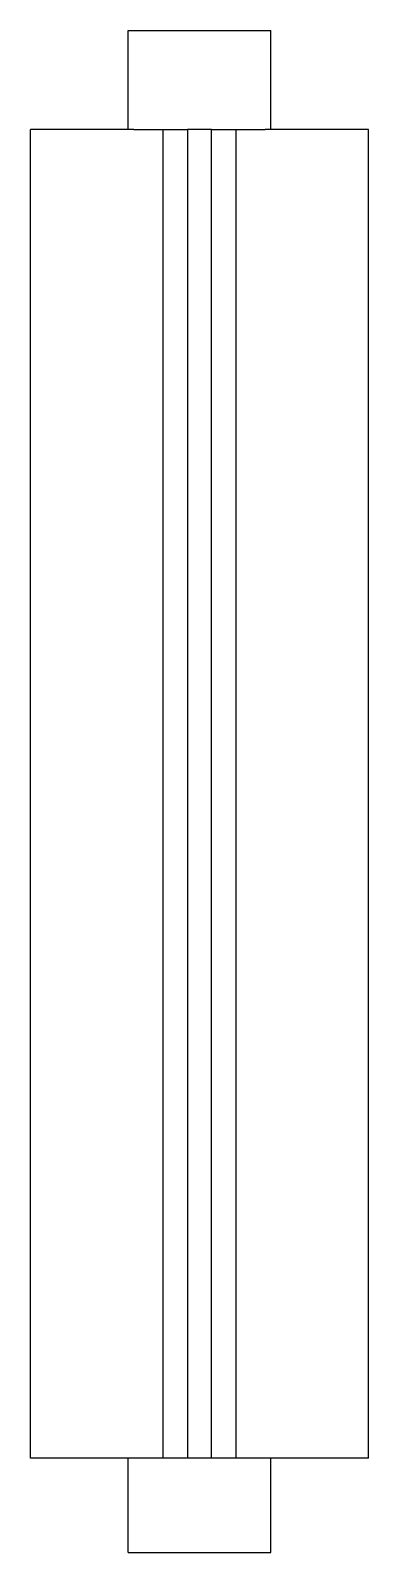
# Model space of a CAD drawing. Header units: metres. Extents: x 0 to 14, y -63 to 0.
import ezdxf

# ---------------------------------------------------------------- set-up
doc = ezdxf.new("R2010")
doc.units = ezdxf.units.M

msp = doc.modelspace()

# ---------------------------------------------------------------- linework, layer by layer
for points in [[(4.05, 0), (4.055, 0), (4.06, 0), (4.066, 0), (4.075, 0), (4.091, 0), (4.106, 0), (4.122, 0), (4.146, 0), (4.172, 0), (4.197, 0), (4.226, 0), (4.261, 0), (4.297, 0), (4.332, 0), (4.374, 0), (4.419, 0), (4.464, 0), (4.51, 0), (4.563, 0), (4.617, 0), (4.671, 0), (4.729, 0), (4.791, 0), (4.852, 0), (4.914, 0), (4.983, 0), (5.052, 0), (5.121, 0), (5.193, 0), (5.269, 0), (5.344, 0), (5.42, 0), (5.5, 0), (5.581, 0), (5.662, 0), (5.744, 0), (5.83, 0), (5.916, 0), (6.001, 0), (6.089, 0), (6.178, 0), (6.267, 0), (6.357, 0), (6.448, 0), (6.539, 0), (6.631, 0), (6.723, 0), (6.815, 0), (6.908, 0), (7, 0)], [(4.05, -4.1), (4.05, -4.018), (4.05, -3.936), (4.05, -3.854), (4.05, -3.772), (4.05, -3.69), (4.05, -3.608), (4.05, -3.526), (4.05, -3.444), (4.05, -3.362), (4.05, -3.28), (4.05, -3.198), (4.05, -3.116), (4.05, -3.034), (4.05, -2.952), (4.05, -2.87), (4.05, -2.788), (4.05, -2.706), (4.05, -2.624), (4.05, -2.542), (4.05, -2.46), (4.05, -2.378), (4.05, -2.296), (4.05, -2.214), (4.05, -2.132), (4.05, -2.05), (4.05, -1.968), (4.05, -1.886), (4.05, -1.804), (4.05, -1.722), (4.05, -1.64), (4.05, -1.558), (4.05, -1.476), (4.05, -1.394), (4.05, -1.312), (4.05, -1.23), (4.05, -1.148), (4.05, -1.066), (4.05, -0.984), (4.05, -0.902), (4.05, -0.82), (4.05, -0.738), (4.05, -0.656), (4.05, -0.574), (4.05, -0.492), (4.05, -0.41), (4.05, -0.328), (4.05, -0.246), (4.05, -0.164), (4.05, -0.082), (4.05, 0)], [(7, 0), (7.092, 0), (7.185, 0), (7.277, 0), (7.369, 0), (7.461, 0), (7.552, 0), (7.643, 0), (7.733, 0), (7.822, 0), (7.911, 0), (7.999, 0), (8.084, 0), (8.17, 0), (8.256, 0), (8.338, 0), (8.419, 0), (8.5, 0), (8.58, 0), (8.656, 0), (8.731, 0), (8.807, 0), (8.879, 0), (8.948, 0), (9.017, 0), (9.086, 0), (9.148, 0), (9.209, 0), (9.271, 0), (9.329, 0), (9.383, 0), (9.437, 0), (9.49, 0), (9.536, 0), (9.581, 0), (9.626, 0), (9.668, 0), (9.703, 0), (9.739, 0), (9.774, 0), (9.803, 0), (9.828, 0), (9.854, 0), (9.878, 0), (9.894, 0), (9.909, 0), (9.925, 0), (9.934, 0), (9.94, 0), (9.945, 0), (9.95, 0)], [(9.95, -4.1), (9.95, -4.018), (9.95, -3.936), (9.95, -3.854), (9.95, -3.772), (9.95, -3.69), (9.95, -3.608), (9.95, -3.526), (9.95, -3.444), (9.95, -3.362), (9.95, -3.28), (9.95, -3.198), (9.95, -3.116), (9.95, -3.034), (9.95, -2.952), (9.95, -2.87), (9.95, -2.788), (9.95, -2.706), (9.95, -2.624), (9.95, -2.542), (9.95, -2.46), (9.95, -2.378), (9.95, -2.296), (9.95, -2.214), (9.95, -2.132), (9.95, -2.05), (9.95, -1.968), (9.95, -1.886), (9.95, -1.804), (9.95, -1.722), (9.95, -1.64), (9.95, -1.558), (9.95, -1.476), (9.95, -1.394), (9.95, -1.312), (9.95, -1.23), (9.95, -1.148), (9.95, -1.066), (9.95, -0.984), (9.95, -0.902), (9.95, -0.82), (9.95, -0.738), (9.95, -0.656), (9.95, -0.574), (9.95, -0.492), (9.95, -0.41), (9.95, -0.328), (9.95, -0.246), (9.95, -0.164), (9.95, -0.082), (9.95, 0)], [(0, -59.1), (0, -58), (0, -56.9), (0, -55.8), (0, -54.7), (0, -53.6), (0, -52.5), (0, -51.4), (0, -50.3), (0, -49.2), (0, -48.1), (0, -47), (0, -45.9), (0, -44.8), (0, -43.7), (0, -42.6), (0, -41.5), (0, -40.4), (0, -39.3), (0, -38.2), (0, -37.1), (0, -36), (0, -34.9), (0, -33.8), (0, -32.7), (0, -31.6), (0, -30.5), (0, -29.4), (0, -28.3), (0, -27.2), (0, -26.1), (0, -25), (0, -23.9), (0, -22.8), (0, -21.7), (0, -20.6), (0, -19.5), (0, -18.4), (0, -17.3), (0, -16.2), (0, -15.1), (0, -14), (0, -12.9), (0, -11.8), (0, -10.7), (0, -9.6), (0, -8.5), (0, -7.4), (0, -6.3), (0, -5.2), (0, -4.1)], [(4.278, -4.1), (4.13, -4.1), (3.981, -4.1), (3.833, -4.1), (3.688, -4.1), (3.546, -4.1), (3.404, -4.1), (3.262, -4.1), (3.126, -4.1), (2.992, -4.1), (2.857, -4.1), (2.725, -4.1), (2.599, -4.1), (2.473, -4.1), (2.347, -4.1), (2.227, -4.1), (2.11, -4.1), (1.993, -4.1), (1.877, -4.1), (1.77, -4.1), (1.663, -4.1), (1.556, -4.1), (1.455, -4.1), (1.359, -4.1), (1.263, -4.1), (1.167, -4.1), (1.082, -4.1), (0.997, -4.1), (0.912, -4.1), (0.832, -4.1), (0.76, -4.1), (0.687, -4.1), (0.614, -4.1), (0.552, -4.1), (0.492, -4.1), (0.431, -4.1), (0.375, -4.1), (0.328, -4.1), (0.28, -4.1), (0.233, -4.1), (0.195, -4.1), (0.161, -4.1), (0.127, -4.1), (0.095, -4.1), (0.074, -4.1), (0.054, -4.1), (0.033, -4.1), (0.021, -4.1), (0.014, -4.1), (0.007, -4.1), (0, -4.1)], [(4.278, -4.1), (4.32, -4.1), (4.362, -4.1), (4.405, -4.1), (4.446, -4.1), (4.487, -4.1), (4.527, -4.1), (4.568, -4.1), (4.607, -4.1), (4.645, -4.1), (4.684, -4.1), (4.721, -4.1), (4.757, -4.1), (4.793, -4.1), (4.83, -4.1), (4.864, -4.1), (4.897, -4.1), (4.931, -4.1), (4.964, -4.1), (4.994, -4.1), (5.025, -4.1), (5.055, -4.1), (5.084, -4.1), (5.112, -4.1), (5.139, -4.1), (5.167, -4.1), (5.191, -4.1), (5.215, -4.1), (5.239, -4.1), (5.262, -4.1), (5.283, -4.1), (5.304, -4.1), (5.325, -4.1), (5.342, -4.1), (5.36, -4.1), (5.377, -4.1), (5.393, -4.1), (5.406, -4.1), (5.42, -4.1), (5.433, -4.1), (5.444, -4.1), (5.454, -4.1), (5.464, -4.1), (5.473, -4.1), (5.479, -4.1), (5.485, -4.1), (5.49, -4.1), (5.494, -4.1), (5.496, -4.1), (5.498, -4.1), (5.5, -4.1)], [(5.5, -59.1), (5.5, -58), (5.5, -56.9), (5.5, -55.8), (5.5, -54.7), (5.5, -53.6), (5.5, -52.5), (5.5, -51.4), (5.5, -50.3), (5.5, -49.2), (5.5, -48.1), (5.5, -47), (5.5, -45.9), (5.5, -44.8), (5.5, -43.7), (5.5, -42.6), (5.5, -41.5), (5.5, -40.4), (5.5, -39.3), (5.5, -38.2), (5.5, -37.1), (5.5, -36), (5.5, -34.9), (5.5, -33.8), (5.5, -32.7), (5.5, -31.6), (5.5, -30.5), (5.5, -29.4), (5.5, -28.3), (5.5, -27.2), (5.5, -26.1), (5.5, -25), (5.5, -23.9), (5.5, -22.8), (5.5, -21.7), (5.5, -20.6), (5.5, -19.5), (5.5, -18.4), (5.5, -17.3), (5.5, -16.2), (5.5, -15.1), (5.5, -14), (5.5, -12.9), (5.5, -11.8), (5.5, -10.7), (5.5, -9.6), (5.5, -8.5), (5.5, -7.4), (5.5, -6.3), (5.5, -5.2), (5.5, -4.1)], [(5.5, -4.1), (5.52, -4.1), (5.54, -4.1), (5.56, -4.1), (5.58, -4.1), (5.6, -4.1), (5.62, -4.1), (5.64, -4.1), (5.66, -4.1), (5.68, -4.1), (5.7, -4.1), (5.72, -4.1), (5.74, -4.1), (5.76, -4.1), (5.78, -4.1), (5.8, -4.1), (5.82, -4.1), (5.84, -4.1), (5.86, -4.1), (5.88, -4.1), (5.9, -4.1), (5.92, -4.1), (5.94, -4.1), (5.96, -4.1), (5.98, -4.1), (6, -4.1), (6.02, -4.1), (6.04, -4.1), (6.06, -4.1), (6.08, -4.1), (6.1, -4.1), (6.12, -4.1), (6.14, -4.1), (6.16, -4.1), (6.18, -4.1), (6.2, -4.1), (6.22, -4.1), (6.24, -4.1), (6.26, -4.1), (6.28, -4.1), (6.3, -4.1), (6.32, -4.1), (6.34, -4.1), (6.36, -4.1), (6.38, -4.1), (6.4, -4.1), (6.42, -4.1), (6.44, -4.1), (6.46, -4.1), (6.48, -4.1), (6.5, -4.1)], [(7.5, -4.1), (7.48, -4.1), (7.46, -4.1), (7.44, -4.1), (7.42, -4.1), (7.4, -4.1), (7.38, -4.1), (7.36, -4.1), (7.34, -4.1), (7.32, -4.1), (7.3, -4.1), (7.28, -4.1), (7.26, -4.1), (7.24, -4.1), (7.22, -4.1), (7.2, -4.1), (7.18, -4.1), (7.16, -4.1), (7.14, -4.1), (7.12, -4.1), (7.1, -4.1), (7.08, -4.1), (7.06, -4.1), (7.04, -4.1), (7.02, -4.1), (7, -4.1), (6.98, -4.1), (6.96, -4.1), (6.94, -4.1), (6.92, -4.1), (6.9, -4.1), (6.88, -4.1), (6.86, -4.1), (6.84, -4.1), (6.82, -4.1), (6.8, -4.1), (6.78, -4.1), (6.76, -4.1), (6.74, -4.1), (6.72, -4.1), (6.7, -4.1), (6.68, -4.1), (6.66, -4.1), (6.64, -4.1), (6.62, -4.1), (6.6, -4.1), (6.58, -4.1), (6.56, -4.1), (6.54, -4.1), (6.52, -4.1), (6.5, -4.1)], [(6.5, -4.1), (6.5, -5.2), (6.5, -6.3), (6.5, -7.4), (6.5, -8.5), (6.5, -9.6), (6.5, -10.7), (6.5, -11.8), (6.5, -12.9), (6.5, -14), (6.5, -15.1), (6.5, -16.2), (6.5, -17.3), (6.5, -18.4), (6.5, -19.5), (6.5, -20.6), (6.5, -21.7), (6.5, -22.8), (6.5, -23.9), (6.5, -25), (6.5, -26.1), (6.5, -27.2), (6.5, -28.3), (6.5, -29.4), (6.5, -30.5), (6.5, -31.6), (6.5, -32.7), (6.5, -33.8), (6.5, -34.9), (6.5, -36), (6.5, -37.1), (6.5, -38.2), (6.5, -39.3), (6.5, -40.4), (6.5, -41.5), (6.5, -42.6), (6.5, -43.7), (6.5, -44.8), (6.5, -45.9), (6.5, -47), (6.5, -48.1), (6.5, -49.2), (6.5, -50.3), (6.5, -51.4), (6.5, -52.5), (6.5, -53.6), (6.5, -54.7), (6.5, -55.8), (6.5, -56.9), (6.5, -58), (6.5, -59.1)], [(7.5, -59.1), (7.5, -58), (7.5, -56.9), (7.5, -55.8), (7.5, -54.7), (7.5, -53.6), (7.5, -52.5), (7.5, -51.4), (7.5, -50.3), (7.5, -49.2), (7.5, -48.1), (7.5, -47), (7.5, -45.9), (7.5, -44.8), (7.5, -43.7), (7.5, -42.6), (7.5, -41.5), (7.5, -40.4), (7.5, -39.3), (7.5, -38.2), (7.5, -37.1), (7.5, -36), (7.5, -34.9), (7.5, -33.8), (7.5, -32.7), (7.5, -31.6), (7.5, -30.5), (7.5, -29.4), (7.5, -28.3), (7.5, -27.2), (7.5, -26.1), (7.5, -25), (7.5, -23.9), (7.5, -22.8), (7.5, -21.7), (7.5, -20.6), (7.5, -19.5), (7.5, -18.4), (7.5, -17.3), (7.5, -16.2), (7.5, -15.1), (7.5, -14), (7.5, -12.9), (7.5, -11.8), (7.5, -10.7), (7.5, -9.6), (7.5, -8.5), (7.5, -7.4), (7.5, -6.3), (7.5, -5.2), (7.5, -4.1)], [(7.5, -4.1), (7.52, -4.1), (7.54, -4.1), (7.56, -4.1), (7.58, -4.1), (7.6, -4.1), (7.62, -4.1), (7.64, -4.1), (7.66, -4.1), (7.68, -4.1), (7.7, -4.1), (7.72, -4.1), (7.74, -4.1), (7.76, -4.1), (7.78, -4.1), (7.8, -4.1), (7.82, -4.1), (7.84, -4.1), (7.86, -4.1), (7.88, -4.1), (7.9, -4.1), (7.92, -4.1), (7.94, -4.1), (7.96, -4.1), (7.98, -4.1), (8, -4.1), (8.02, -4.1), (8.04, -4.1), (8.06, -4.1), (8.08, -4.1), (8.1, -4.1), (8.12, -4.1), (8.14, -4.1), (8.16, -4.1), (8.18, -4.1), (8.2, -4.1), (8.22, -4.1), (8.24, -4.1), (8.26, -4.1), (8.28, -4.1), (8.3, -4.1), (8.32, -4.1), (8.34, -4.1), (8.36, -4.1), (8.38, -4.1), (8.4, -4.1), (8.42, -4.1), (8.44, -4.1), (8.46, -4.1), (8.48, -4.1), (8.5, -4.1)], [(8.5, -4.1), (8.5, -5.2), (8.5, -6.3), (8.5, -7.4), (8.5, -8.5), (8.5, -9.6), (8.5, -10.7), (8.5, -11.8), (8.5, -12.9), (8.5, -14), (8.5, -15.1), (8.5, -16.2), (8.5, -17.3), (8.5, -18.4), (8.5, -19.5), (8.5, -20.6), (8.5, -21.7), (8.5, -22.8), (8.5, -23.9), (8.5, -25), (8.5, -26.1), (8.5, -27.2), (8.5, -28.3), (8.5, -29.4), (8.5, -30.5), (8.5, -31.6), (8.5, -32.7), (8.5, -33.8), (8.5, -34.9), (8.5, -36), (8.5, -37.1), (8.5, -38.2), (8.5, -39.3), (8.5, -40.4), (8.5, -41.5), (8.5, -42.6), (8.5, -43.7), (8.5, -44.8), (8.5, -45.9), (8.5, -47), (8.5, -48.1), (8.5, -49.2), (8.5, -50.3), (8.5, -51.4), (8.5, -52.5), (8.5, -53.6), (8.5, -54.7), (8.5, -55.8), (8.5, -56.9), (8.5, -58), (8.5, -59.1)], [(8.5, -4.1), (8.502, -4.1), (8.504, -4.1), (8.506, -4.1), (8.51, -4.1), (8.515, -4.1), (8.521, -4.1), (8.527, -4.1), (8.536, -4.1), (8.546, -4.1), (8.556, -4.1), (8.567, -4.1), (8.58, -4.1), (8.594, -4.1), (8.607, -4.1), (8.623, -4.1), (8.64, -4.1), (8.658, -4.1), (8.675, -4.1), (8.696, -4.1), (8.717, -4.1), (8.738, -4.1), (8.761, -4.1), (8.785, -4.1), (8.809, -4.1), (8.833, -4.1), (8.861, -4.1), (8.888, -4.1), (8.916, -4.1), (8.945, -4.1), (8.975, -4.1), (9.006, -4.1), (9.036, -4.1), (9.069, -4.1), (9.103, -4.1), (9.136, -4.1), (9.17, -4.1), (9.207, -4.1), (9.243, -4.1), (9.279, -4.1), (9.316, -4.1), (9.355, -4.1), (9.393, -4.1), (9.432, -4.1), (9.473, -4.1), (9.513, -4.1), (9.554, -4.1), (9.595, -4.1), (9.638, -4.1), (9.68, -4.1), (9.722, -4.1)], [(14, -4.1), (13.993, -4.1), (13.986, -4.1), (13.979, -4.1), (13.967, -4.1), (13.946, -4.1), (13.926, -4.1), (13.905, -4.1), (13.873, -4.1), (13.839, -4.1), (13.805, -4.1), (13.767, -4.1), (13.72, -4.1), (13.672, -4.1), (13.625, -4.1), (13.569, -4.1), (13.508, -4.1), (13.448, -4.1), (13.386, -4.1), (13.313, -4.1), (13.24, -4.1), (13.168, -4.1), (13.088, -4.1), (13.003, -4.1), (12.918, -4.1), (12.833, -4.1), (12.737, -4.1), (12.641, -4.1), (12.545, -4.1), (12.444, -4.1), (12.337, -4.1), (12.23, -4.1), (12.123, -4.1), (12.007, -4.1), (11.89, -4.1), (11.773, -4.1), (11.653, -4.1), (11.527, -4.1), (11.401, -4.1), (11.275, -4.1), (11.143, -4.1), (11.008, -4.1), (10.874, -4.1), (10.738, -4.1), (10.596, -4.1), (10.454, -4.1), (10.312, -4.1), (10.167, -4.1), (10.019, -4.1), (9.87, -4.1), (9.722, -4.1)], [(14, -59.1), (14, -58), (14, -56.9), (14, -55.8), (14, -54.7), (14, -53.6), (14, -52.5), (14, -51.4), (14, -50.3), (14, -49.2), (14, -48.1), (14, -47), (14, -45.9), (14, -44.8), (14, -43.7), (14, -42.6), (14, -41.5), (14, -40.4), (14, -39.3), (14, -38.2), (14, -37.1), (14, -36), (14, -34.9), (14, -33.8), (14, -32.7), (14, -31.6), (14, -30.5), (14, -29.4), (14, -28.3), (14, -27.2), (14, -26.1), (14, -25), (14, -23.9), (14, -22.8), (14, -21.7), (14, -20.6), (14, -19.5), (14, -18.4), (14, -17.3), (14, -16.2), (14, -15.1), (14, -14), (14, -12.9), (14, -11.8), (14, -10.7), (14, -9.6), (14, -8.5), (14, -7.4), (14, -6.3), (14, -5.2), (14, -4.1)], [(4.278, -59.1), (4.13, -59.1), (3.981, -59.1), (3.833, -59.1), (3.688, -59.1), (3.546, -59.1), (3.404, -59.1), (3.262, -59.1), (3.126, -59.1), (2.992, -59.1), (2.857, -59.1), (2.725, -59.1), (2.599, -59.1), (2.473, -59.1), (2.347, -59.1), (2.227, -59.1), (2.11, -59.1), (1.993, -59.1), (1.877, -59.1), (1.77, -59.1), (1.663, -59.1), (1.556, -59.1), (1.455, -59.1), (1.359, -59.1), (1.263, -59.1), (1.167, -59.1), (1.082, -59.1), (0.997, -59.1), (0.912, -59.1), (0.832, -59.1), (0.76, -59.1), (0.687, -59.1), (0.614, -59.1), (0.552, -59.1), (0.492, -59.1), (0.431, -59.1), (0.375, -59.1), (0.328, -59.1), (0.28, -59.1), (0.233, -59.1), (0.195, -59.1), (0.161, -59.1), (0.127, -59.1), (0.095, -59.1), (0.074, -59.1), (0.054, -59.1), (0.033, -59.1), (0.021, -59.1), (0.014, -59.1), (0.007, -59.1), (0, -59.1)], [(4.05, -63), (4.05, -62.922), (4.05, -62.844), (4.05, -62.766), (4.05, -62.688), (4.05, -62.61), (4.05, -62.532), (4.05, -62.454), (4.05, -62.376), (4.05, -62.298), (4.05, -62.22), (4.05, -62.142), (4.05, -62.064), (4.05, -61.986), (4.05, -61.908), (4.05, -61.83), (4.05, -61.752), (4.05, -61.674), (4.05, -61.596), (4.05, -61.518), (4.05, -61.44), (4.05, -61.362), (4.05, -61.284), (4.05, -61.206), (4.05, -61.128), (4.05, -61.05), (4.05, -60.972), (4.05, -60.894), (4.05, -60.816), (4.05, -60.738), (4.05, -60.66), (4.05, -60.582), (4.05, -60.504), (4.05, -60.426), (4.05, -60.348), (4.05, -60.27), (4.05, -60.192), (4.05, -60.114), (4.05, -60.036), (4.05, -59.958), (4.05, -59.88), (4.05, -59.802), (4.05, -59.724), (4.05, -59.646), (4.05, -59.568), (4.05, -59.49), (4.05, -59.412), (4.05, -59.334), (4.05, -59.256), (4.05, -59.178), (4.05, -59.1)], [(5.5, -59.1), (5.498, -59.1), (5.496, -59.1), (5.494, -59.1), (5.49, -59.1), (5.485, -59.1), (5.479, -59.1), (5.473, -59.1), (5.464, -59.1), (5.454, -59.1), (5.444, -59.1), (5.433, -59.1), (5.42, -59.1), (5.406, -59.1), (5.393, -59.1), (5.377, -59.1), (5.36, -59.1), (5.342, -59.1), (5.325, -59.1), (5.304, -59.1), (5.283, -59.1), (5.262, -59.1), (5.239, -59.1), (5.215, -59.1), (5.191, -59.1), (5.167, -59.1), (5.139, -59.1), (5.112, -59.1), (5.084, -59.1), (5.055, -59.1), (5.025, -59.1), (4.994, -59.1), (4.964, -59.1), (4.931, -59.1), (4.897, -59.1), (4.864, -59.1), (4.83, -59.1), (4.793, -59.1), (4.757, -59.1), (4.721, -59.1), (4.684, -59.1), (4.645, -59.1), (4.607, -59.1), (4.568, -59.1), (4.527, -59.1), (4.487, -59.1), (4.446, -59.1), (4.405, -59.1), (4.362, -59.1), (4.32, -59.1), (4.278, -59.1)], [(6.5, -59.1), (6.48, -59.1), (6.46, -59.1), (6.44, -59.1), (6.42, -59.1), (6.4, -59.1), (6.38, -59.1), (6.36, -59.1), (6.34, -59.1), (6.32, -59.1), (6.3, -59.1), (6.28, -59.1), (6.26, -59.1), (6.24, -59.1), (6.22, -59.1), (6.2, -59.1), (6.18, -59.1), (6.16, -59.1), (6.14, -59.1), (6.12, -59.1), (6.1, -59.1), (6.08, -59.1), (6.06, -59.1), (6.04, -59.1), (6.02, -59.1), (6, -59.1), (5.98, -59.1), (5.96, -59.1), (5.94, -59.1), (5.92, -59.1), (5.9, -59.1), (5.88, -59.1), (5.86, -59.1), (5.84, -59.1), (5.82, -59.1), (5.8, -59.1), (5.78, -59.1), (5.76, -59.1), (5.74, -59.1), (5.72, -59.1), (5.7, -59.1), (5.68, -59.1), (5.66, -59.1), (5.64, -59.1), (5.62, -59.1), (5.6, -59.1), (5.58, -59.1), (5.56, -59.1), (5.54, -59.1), (5.52, -59.1), (5.5, -59.1)], [(7.5, -59.1), (7.48, -59.1), (7.46, -59.1), (7.44, -59.1), (7.42, -59.1), (7.4, -59.1), (7.38, -59.1), (7.36, -59.1), (7.34, -59.1), (7.32, -59.1), (7.3, -59.1), (7.28, -59.1), (7.26, -59.1), (7.24, -59.1), (7.22, -59.1), (7.2, -59.1), (7.18, -59.1), (7.16, -59.1), (7.14, -59.1), (7.12, -59.1), (7.1, -59.1), (7.08, -59.1), (7.06, -59.1), (7.04, -59.1), (7.02, -59.1), (7, -59.1), (6.98, -59.1), (6.96, -59.1), (6.94, -59.1), (6.92, -59.1), (6.9, -59.1), (6.88, -59.1), (6.86, -59.1), (6.84, -59.1), (6.82, -59.1), (6.8, -59.1), (6.78, -59.1), (6.76, -59.1), (6.74, -59.1), (6.72, -59.1), (6.7, -59.1), (6.68, -59.1), (6.66, -59.1), (6.64, -59.1), (6.62, -59.1), (6.6, -59.1), (6.58, -59.1), (6.56, -59.1), (6.54, -59.1), (6.52, -59.1), (6.5, -59.1)], [(8.5, -59.1), (8.48, -59.1), (8.46, -59.1), (8.44, -59.1), (8.42, -59.1), (8.4, -59.1), (8.38, -59.1), (8.36, -59.1), (8.34, -59.1), (8.32, -59.1), (8.3, -59.1), (8.28, -59.1), (8.26, -59.1), (8.24, -59.1), (8.22, -59.1), (8.2, -59.1), (8.18, -59.1), (8.16, -59.1), (8.14, -59.1), (8.12, -59.1), (8.1, -59.1), (8.08, -59.1), (8.06, -59.1), (8.04, -59.1), (8.02, -59.1), (8, -59.1), (7.98, -59.1), (7.96, -59.1), (7.94, -59.1), (7.92, -59.1), (7.9, -59.1), (7.88, -59.1), (7.86, -59.1), (7.84, -59.1), (7.82, -59.1), (7.8, -59.1), (7.78, -59.1), (7.76, -59.1), (7.74, -59.1), (7.72, -59.1), (7.7, -59.1), (7.68, -59.1), (7.66, -59.1), (7.64, -59.1), (7.62, -59.1), (7.6, -59.1), (7.58, -59.1), (7.56, -59.1), (7.54, -59.1), (7.52, -59.1), (7.5, -59.1)], [(9.722, -59.1), (9.68, -59.1), (9.638, -59.1), (9.595, -59.1), (9.554, -59.1), (9.513, -59.1), (9.473, -59.1), (9.432, -59.1), (9.393, -59.1), (9.355, -59.1), (9.316, -59.1), (9.279, -59.1), (9.243, -59.1), (9.207, -59.1), (9.17, -59.1), (9.136, -59.1), (9.103, -59.1), (9.069, -59.1), (9.036, -59.1), (9.006, -59.1), (8.975, -59.1), (8.945, -59.1), (8.916, -59.1), (8.888, -59.1), (8.861, -59.1), (8.833, -59.1), (8.809, -59.1), (8.785, -59.1), (8.761, -59.1), (8.738, -59.1), (8.717, -59.1), (8.696, -59.1), (8.675, -59.1), (8.658, -59.1), (8.64, -59.1), (8.623, -59.1), (8.607, -59.1), (8.594, -59.1), (8.58, -59.1), (8.567, -59.1), (8.556, -59.1), (8.546, -59.1), (8.536, -59.1), (8.527, -59.1), (8.521, -59.1), (8.515, -59.1), (8.51, -59.1), (8.506, -59.1), (8.504, -59.1), (8.502, -59.1), (8.5, -59.1)], [(14, -59.1), (13.993, -59.1), (13.986, -59.1), (13.979, -59.1), (13.967, -59.1), (13.946, -59.1), (13.926, -59.1), (13.905, -59.1), (13.873, -59.1), (13.839, -59.1), (13.805, -59.1), (13.767, -59.1), (13.72, -59.1), (13.672, -59.1), (13.625, -59.1), (13.569, -59.1), (13.508, -59.1), (13.448, -59.1), (13.386, -59.1), (13.313, -59.1), (13.24, -59.1), (13.168, -59.1), (13.088, -59.1), (13.003, -59.1), (12.918, -59.1), (12.833, -59.1), (12.737, -59.1), (12.641, -59.1), (12.545, -59.1), (12.444, -59.1), (12.337, -59.1), (12.23, -59.1), (12.123, -59.1), (12.007, -59.1), (11.89, -59.1), (11.773, -59.1), (11.653, -59.1), (11.527, -59.1), (11.401, -59.1), (11.275, -59.1), (11.143, -59.1), (11.008, -59.1), (10.874, -59.1), (10.738, -59.1), (10.596, -59.1), (10.454, -59.1), (10.312, -59.1), (10.167, -59.1), (10.019, -59.1), (9.87, -59.1), (9.722, -59.1)], [(9.95, -63), (9.95, -62.922), (9.95, -62.844), (9.95, -62.766), (9.95, -62.688), (9.95, -62.61), (9.95, -62.532), (9.95, -62.454), (9.95, -62.376), (9.95, -62.298), (9.95, -62.22), (9.95, -62.142), (9.95, -62.064), (9.95, -61.986), (9.95, -61.908), (9.95, -61.83), (9.95, -61.752), (9.95, -61.674), (9.95, -61.596), (9.95, -61.518), (9.95, -61.44), (9.95, -61.362), (9.95, -61.284), (9.95, -61.206), (9.95, -61.128), (9.95, -61.05), (9.95, -60.972), (9.95, -60.894), (9.95, -60.816), (9.95, -60.738), (9.95, -60.66), (9.95, -60.582), (9.95, -60.504), (9.95, -60.426), (9.95, -60.348), (9.95, -60.27), (9.95, -60.192), (9.95, -60.114), (9.95, -60.036), (9.95, -59.958), (9.95, -59.88), (9.95, -59.802), (9.95, -59.724), (9.95, -59.646), (9.95, -59.568), (9.95, -59.49), (9.95, -59.412), (9.95, -59.334), (9.95, -59.256), (9.95, -59.178), (9.95, -59.1)], [(4.05, -63), (4.055, -63), (4.06, -63), (4.066, -63), (4.075, -63), (4.091, -63), (4.106, -63), (4.122, -63), (4.146, -63), (4.172, -63), (4.197, -63), (4.226, -63), (4.261, -63), (4.297, -63), (4.332, -63), (4.374, -63), (4.419, -63), (4.464, -63), (4.51, -63), (4.563, -63), (4.617, -63), (4.671, -63), (4.729, -63), (4.791, -63), (4.852, -63), (4.914, -63), (4.983, -63), (5.052, -63), (5.121, -63), (5.193, -63), (5.269, -63), (5.344, -63), (5.42, -63), (5.5, -63), (5.581, -63), (5.662, -63), (5.744, -63), (5.83, -63), (5.916, -63), (6.001, -63), (6.089, -63), (6.178, -63), (6.267, -63), (6.357, -63), (6.448, -63), (6.539, -63), (6.631, -63), (6.723, -63), (6.815, -63), (6.908, -63), (7, -63)], [(7, -63), (7.092, -63), (7.185, -63), (7.277, -63), (7.369, -63), (7.461, -63), (7.552, -63), (7.643, -63), (7.733, -63), (7.822, -63), (7.911, -63), (7.999, -63), (8.084, -63), (8.17, -63), (8.256, -63), (8.338, -63), (8.419, -63), (8.5, -63), (8.58, -63), (8.656, -63), (8.731, -63), (8.807, -63), (8.879, -63), (8.948, -63), (9.017, -63), (9.086, -63), (9.148, -63), (9.209, -63), (9.271, -63), (9.329, -63), (9.383, -63), (9.437, -63), (9.49, -63), (9.536, -63), (9.581, -63), (9.626, -63), (9.668, -63), (9.703, -63), (9.739, -63), (9.774, -63), (9.803, -63), (9.828, -63), (9.854, -63), (9.878, -63), (9.894, -63), (9.909, -63), (9.925, -63), (9.934, -63), (9.94, -63), (9.945, -63), (9.95, -63)]]:
    msp.add_lwpolyline(points)

doc.saveas('drawing.dxf')
